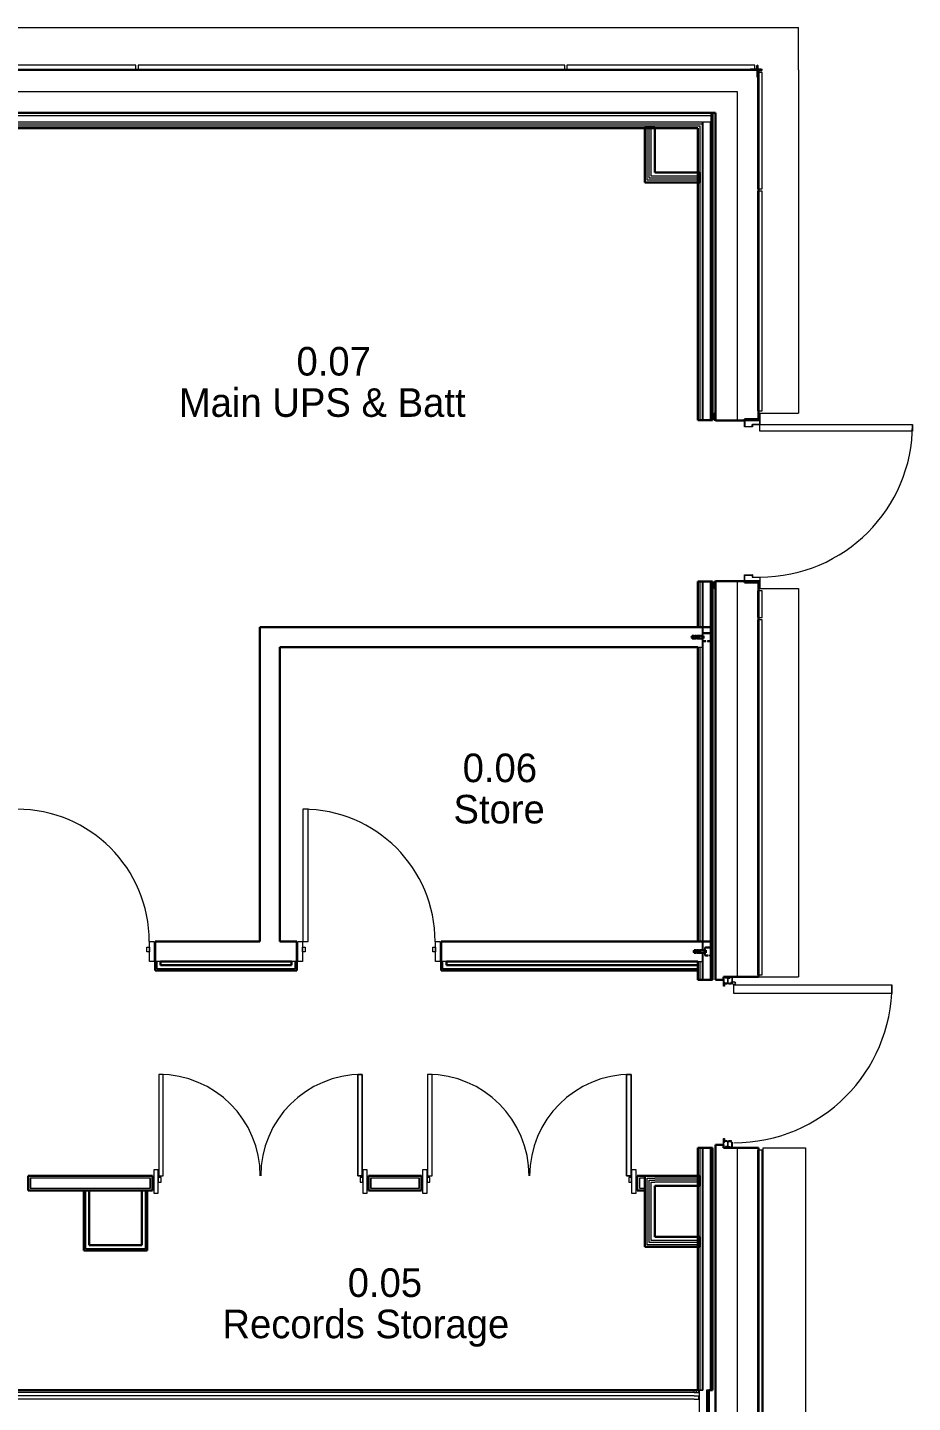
# Model space of a CAD drawing. Header units: millimetres. Extents: x 90978 to 295199, y -4084 to 97293.
# Drawn here: x 226034 to 232226, y 25377 to 35000 of the extents above; entities that cross this region are included whole.
import ezdxf

# ---------------------------------------------------------------- set-up
doc = ezdxf.new("R2010")
doc.units = ezdxf.units.MM
doc.header["$MEASUREMENT"] = 0
for name, color, linetype, lineweight in [('A-AREA-IDEN', 7, 'CONTINUOUS', 9), ('CSM-STL-XX-ZZ-M3-A-XXXX-00001_detached _19_04_21__rvt-1-Level 0$0$A-DETL-MEDM', 33, 'CONTINUOUS', 25), ('CSM-STL-XX-ZZ-M3-A-XXXX-00001_detached _19_04_21__rvt-1-Level 0$0$A-DOOR', 4, 'CONTINUOUS', 9), ('CSM-STL-XX-ZZ-M3-A-XXXX-00001_detached _19_04_21__rvt-1-Level 0$0$A-DOOR-FRAM', 4, 'CONTINUOUS', 18), ('CSM-STL-XX-ZZ-M3-A-XXXX-00001_detached _19_04_21__rvt-1-Level 0$0$A-GLAZ-CURT', 7, 'CONTINUOUS', 9), ('CSM-STL-XX-ZZ-M3-A-XXXX-00001_detached _19_04_21__rvt-1-Level 0$0$A-WALL', 7, 'CONTINUOUS', 9), ('CSM-STL-XX-ZZ-M3-A-XXXX-00001_detached _19_04_21__rvt-1-Level 0$0$I-WALL', 7, 'CONTINUOUS', 9), ('CSM-STL-XX-ZZ-M3-A-XXXX-00001_detached _19_04_21__rvt-1-Level 0$0$S-COLS', 7, 'CONTINUOUS', 9)]:
    doc.layers.add(name, color=color, linetype=linetype, lineweight=lineweight)
doc.styles.add('Century Gothic', font='GOTHIC.TTF', dxfattribs={"height": 200})

msp = doc.modelspace()

# ---------------------------------------------------------------- linework, layer by layer
at = {"layer": 'CSM-STL-XX-ZZ-M3-A-XXXX-00001_detached _19_04_21__rvt-1-Level 0$0$A-DETL-MEDM', "lineweight": 30}
for p, q in [((230697.3, 30743.2), (230683.8, 30743.2)), ((230683.8, 30723.2), (230697.3, 30723.2)), ((230714.8, 30743.2), (230702.3, 30743.2)), ((230702.3, 30723.2), (230714.8, 30723.2)), ((230755.8, 30743.2), (230719.8, 30743.2)), ((230719.8, 30723.2), (230755.8, 30723.2)), ((230755.8, 30723.2), (230755.8, 30743.2)), ((230764.8, 30743.2), (230759.8, 30743.2)), ((230759.8, 30743.2), (230759.8, 30723.2)), ((230759.8, 30723.2), (230764.8, 30723.2)), ((230764.8, 30723.2), (230764.8, 30743.2)), ((230712.3, 28543.2), (230698.8, 28543.2)), ((230698.8, 28523.2), (230712.3, 28523.2)), ((230729.8, 28543.2), (230717.3, 28543.2)), ((230717.3, 28523.2), (230729.8, 28523.2)), ((230770.8, 28543.2), (230734.8, 28543.2)), ((230734.8, 28523.2), (230770.8, 28523.2)), ((230770.8, 28523.2), (230770.8, 28543.2)), ((230779.8, 28543.2), (230774.8, 28543.2)), ((230774.8, 28543.2), (230774.8, 28523.2)), ((230774.8, 28523.2), (230779.8, 28523.2)), ((230779.8, 28523.2), (230779.8, 28543.2))]:
    msp.add_line(p, q, dxfattribs=at)
for centre, radius, start, end in [((230699, 30733.2), 18.2, 146.60151, 213.39849), ((230691.8, 30733.2), 5, 0, 180), ((230691.8, 30733.2), 5, 180, 0), ((230699.8, 30743.2), 2.5, 180, 0), ((230699.8, 30723.2), 2.5, 0, 180), ((230708.8, 30733.2), 6, 0, 180), ((230708.8, 30733.2), 6, 180, 0), ((230717.3, 30743.2), 2.5, 180, 0), ((230717.3, 30723.2), 2.5, 0, 180), ((230725.8, 30733.2), 6, 0, 180), ((230725.8, 30733.2), 6, 180, 0), ((230714, 28533.2), 18.2, 146.60151, 213.39849), ((230706.8, 28533.2), 5, 0, 180), ((230706.8, 28533.2), 5, 180, 0), ((230714.8, 28543.2), 2.5, 180, 0), ((230714.8, 28523.2), 2.5, 0, 180), ((230723.8, 28533.2), 6, 0, 180), ((230723.8, 28533.2), 6, 180, 0), ((230732.3, 28543.2), 2.5, 180, 0), ((230732.3, 28523.2), 2.5, 0, 180), ((230740.8, 28533.2), 6, 0, 180), ((230740.8, 28533.2), 6, 180, 0)]:
    msp.add_arc(centre, radius, start, end, dxfattribs=at)
at = {"layer": 'CSM-STL-XX-ZZ-M3-A-XXXX-00001_detached _19_04_21__rvt-1-Level 0$0$A-DOOR', "lineweight": 20}
for p, q in [((230838.8, 32301.3), (230848.8, 32301.3)), ((230838.8, 32251.3), (230838.8, 32301.3)), ((230838.8, 32252.8), (230838.8, 32299.8)), ((230848.8, 32251.3), (230838.8, 32251.3)), ((230840.3, 32301.3), (230848.8, 32301.3)), ((230840.3, 32299.8), (230840.3, 32252.8)), ((230848.8, 32299.8), (230840.3, 32299.8)), ((230840.3, 32252.8), (230848.8, 32252.8)), ((230848.8, 32251.3), (230840.3, 32251.3)), ((231051.8, 32252.8), (231124.6, 32252.8)), ((231053.3, 32251.3), (231051.8, 32251.3)), ((231051.8, 32206.3), (231051.8, 32250.2)), ((231051.8, 32207.8), (231051.8, 32249.8)), ((231061.8, 32251.3), (231061.8, 32249.8)), ((231124.6, 32251.3), (231061.8, 32251.3)), ((231061.8, 32249.8), (231154.3, 32249.8)), ((231124.6, 32252.8), (231124.6, 32251.3)), ((231148.8, 32301.3), (231157.3, 32301.3)), ((231148.8, 32301.3), (231158.8, 32301.3)), ((231157.3, 32299.8), (231148.8, 32299.8)), ((231154.3, 32260.2), (231157.3, 32260.2)), ((231154.3, 32249.8), (231154.3, 32260.2)), ((231157.3, 32260.2), (231157.3, 32299.8)), ((231158.8, 32301.3), (231158.8, 32221.3)), ((231158.8, 32299.8), (231158.8, 32222.8)), ((231106.8, 32206.3), (231051.8, 32206.3)), ((231105.3, 32206.3), (231053.3, 32206.3)), ((231106.8, 32221.3), (231106.8, 32207.8)), ((231157.3, 32221.3), (231106.8, 32221.3)), ((231106.8, 32221.3), (231106.8, 32206.3)), ((231158.8, 32221.3), (231106.8, 32221.3)), ((231158.8, 32221.3), (232226, 32221.3)), ((231158.8, 32176.3), (231158.8, 32221.3)), ((232226, 32176.3), (231158.8, 32176.3)), ((232226, 32221.3), (232226, 32176.3)), ((230838.8, 31124.1), (230848.8, 31124.1)), ((230838.8, 31074.1), (230838.8, 31124.1)), ((230838.8, 31075.6), (230838.8, 31122.6)), ((230840.3, 31124.1), (230848.8, 31124.1)), ((230840.3, 31122.6), (230840.3, 31075.6)), ((230848.8, 31122.6), (230840.3, 31122.6)), ((231051.8, 31169.1), (231106.8, 31169.1)), ((231051.8, 31125.2), (231051.8, 31169.1)), ((231051.8, 31125.6), (231051.8, 31167.6)), ((231051.8, 31124.1), (231053.3, 31124.1)), ((231124.6, 31122.6), (231051.8, 31122.6)), ((231053.3, 31169.1), (231105.3, 31169.1)), ((231061.8, 31125.6), (231061.8, 31124.1)), ((231154.3, 31125.6), (231061.8, 31125.6)), ((231061.8, 31124.1), (231124.6, 31124.1)), ((231106.8, 31169.1), (231106.8, 31154.1)), ((231106.8, 31167.6), (231106.8, 31154.1)), ((231106.8, 31154.1), (231157.3, 31154.1)), ((231106.8, 31154.1), (231158.8, 31154.1)), ((231124.6, 31124.1), (231124.6, 31122.6)), ((231154.3, 31115.2), (231154.3, 31125.6)), ((231157.3, 31115.2), (231154.3, 31115.2)), ((231157.3, 31075.6), (231157.3, 31115.2)), ((231158.8, 31154.1), (231158.8, 31074.1)), ((231158.8, 31152.6), (231158.8, 31075.6)), ((230848.8, 31074.1), (230838.8, 31074.1)), ((230840.3, 31075.6), (230848.8, 31075.6)), ((230848.8, 31074.1), (230840.3, 31074.1)), ((231148.8, 31075.6), (231157.3, 31075.6)), ((231157.3, 31074.1), (231148.8, 31074.1)), ((231158.8, 31074.1), (231148.8, 31074.1)), ((230976.8, 28239.7), (230976.8, 28299.7)), ((230976.8, 28299.7), (232081.8, 28299.7)), ((232081.8, 28299.7), (232081.8, 28239.7)), ((232081.8, 28239.7), (230976.8, 28239.7)), ((226984.6, 27673.7), (226952.5, 27673.7)), ((226952.6, 27673.7), (226952.6, 26963.2)), ((226984.6, 26963.2), (226984.6, 27673.7)), ((228344.6, 26963.2), (228344.6, 27673.7)), ((228344.6, 27673.7), (228376.6, 27673.7)), ((228376.6, 27673.7), (228376.6, 26963.2)), ((228865.8, 27673.7), (228833.7, 27673.7)), ((228833.8, 27673.7), (228833.8, 26963.2)), ((228865.8, 26963.2), (228865.8, 27673.7)), ((230225.8, 26963.2), (230225.8, 27673.7)), ((230225.8, 27673.7), (230257.8, 27673.7)), ((230257.8, 27673.7), (230257.8, 26963.2)), ((226952.6, 26963.2), (226984.6, 26963.2)), ((228376.6, 26963.2), (228344.6, 26963.2)), ((228833.8, 26963.2), (228865.8, 26963.2)), ((230257.8, 26963.2), (230225.8, 26963.2))]:
    msp.add_line(p, q, dxfattribs=at)
at = {"layer": 'CSM-STL-XX-ZZ-M3-A-XXXX-00001_detached _19_04_21__rvt-1-Level 0$0$A-DOOR'}
for p, q in [((227998.3, 29529.2), (227960.3, 29529.2)), ((227960.3, 29529.2), (227960.3, 28603.2)), ((227998.3, 28603.2), (227998.3, 29529.2)), ((227960.3, 28603.2), (227998.3, 28603.2)), ((226984.6, 27673.7), (226952.6, 27673.7)), ((226952.6, 27673.7), (226952.6, 26963.2)), ((226984.6, 26963.2), (226984.6, 27673.7)), ((228376.6, 27673.7), (228344.6, 27673.7)), ((228344.6, 27673.7), (228344.6, 26963.2)), ((228376.6, 26963.2), (228376.6, 27673.7)), ((228865.8, 27673.7), (228833.8, 27673.7)), ((228833.8, 27673.7), (228833.8, 26963.2)), ((228865.8, 26963.2), (228865.8, 27673.7)), ((230257.8, 27673.7), (230225.8, 27673.7)), ((230225.8, 27673.7), (230225.8, 26963.2)), ((230257.8, 26963.2), (230257.8, 27673.7)), ((226952.6, 26963.2), (226984.6, 26963.2)), ((228344.6, 26963.2), (228376.6, 26963.2)), ((228833.8, 26963.2), (228865.8, 26963.2)), ((230225.8, 26963.2), (230257.8, 26963.2))]:
    msp.add_line(p, q, dxfattribs=at)
at = {"layer": 'CSM-STL-XX-ZZ-M3-A-XXXX-00001_detached _19_04_21__rvt-1-Level 0$0$A-DOOR', "lineweight": 20}
msp.add_circle((230976.8, 28312.7), 10, dxfattribs=at)
for centre, start, end in [((230840.3, 32299.8), 90, 180), ((230840.3, 32252.8), 180, 270), ((231053.3, 32249.8), 90, 180), ((231157.3, 32299.8), 0, 90), ((231053.3, 32207.8), 180, 270), ((231105.3, 32207.8), 270, 0), ((231157.3, 32222.8), 270, 0), ((230840.3, 31122.6), 90, 180), ((231053.3, 31167.6), 90, 180), ((231053.3, 31125.6), 180, 270), ((231105.3, 31167.6), 0, 90), ((231157.3, 31152.6), 0, 90), ((230840.3, 31075.6), 180, 270), ((231157.3, 31075.6), 270, 0)]:
    msp.add_arc(centre, 1.5, start, end, dxfattribs=at)
at = {"layer": 'CSM-STL-XX-ZZ-M3-A-XXXX-00001_detached _19_04_21__rvt-1-Level 0$0$A-DOOR'}
for centre, radius, start, end in [((231158.8, 32221.3), 1067.2, 270, 0), ((225960.3, 28603.2), 926, 0, 90), ((227960.3, 28603.2), 926, 0, 90), ((230976.8, 28299.7), 1105, 270, 0), ((226952.5, 26963.2), 710.5, 0, 90), ((228376.6, 26963.2), 710.5, 90, 180), ((228833.7, 26963.2), 710.5, 0, 90), ((230257.8, 26963.2), 710.5, 90, 180)]:
    msp.add_arc(centre, radius, start, end, dxfattribs=at)
at = {"layer": 'CSM-STL-XX-ZZ-M3-A-XXXX-00001_detached _19_04_21__rvt-1-Level 0$0$A-DOOR-FRAM', "lineweight": 20}
for p, q in [((231053.3, 32251.3), (231061.8, 32251.3)), ((231053.3, 32249.8), (231053.3, 32207.8)), ((231061.8, 32249.8), (231053.3, 32249.8)), ((231057.6, 32246.8), (231057.6, 32249.8)), ((231157.3, 32246.8), (231057.6, 32246.8)), ((231157.3, 32222.8), (231157.3, 32260.2)), ((231053.3, 32207.8), (231105.3, 32207.8)), ((231105.3, 32222.8), (231157.3, 32222.8)), ((231105.3, 32207.8), (231105.3, 32222.8)), ((231053.3, 31167.6), (231105.3, 31167.6)), ((231053.3, 31125.6), (231053.3, 31167.6)), ((231061.8, 31125.6), (231053.3, 31125.6)), ((231053.3, 31124.1), (231061.8, 31124.1)), ((231057.6, 31128.6), (231057.6, 31125.6)), ((231157.3, 31128.6), (231057.6, 31128.6)), ((231105.3, 31167.6), (231105.3, 31152.6)), ((231105.3, 31152.6), (231157.3, 31152.6)), ((231157.3, 31152.6), (231157.3, 31115.2)), ((226888.3, 28603.2), (226920.3, 28603.2)), ((226888.3, 28463.2), (226888.3, 28603.2)), ((226920.3, 28603.2), (226920.3, 28463.2)), ((227926.3, 28603.2), (227958.3, 28603.2)), ((227926.3, 28463.2), (227926.3, 28603.2)), ((227958.3, 28603.2), (227958.3, 28463.2)), ((228888.3, 28603.2), (228920.3, 28603.2)), ((228888.3, 28463.2), (228888.3, 28603.2)), ((228920.3, 28603.2), (228920.3, 28463.2)), ((226869.3, 28531.2), (226869.3, 28563.2)), ((226869.3, 28563.2), (226888.3, 28563.2)), ((226888.3, 28531.2), (226869.3, 28531.2)), ((226888.3, 28563.2), (226888.3, 28531.2)), ((227958.3, 28531.2), (227958.3, 28563.2)), ((227958.3, 28563.2), (227977.3, 28563.2)), ((227977.3, 28531.2), (227958.3, 28531.2)), ((227977.3, 28563.2), (227977.3, 28531.2)), ((228869.3, 28531.2), (228869.3, 28563.2)), ((228869.3, 28563.2), (228888.3, 28563.2)), ((228888.3, 28531.2), (228869.3, 28531.2)), ((228888.3, 28563.2), (228888.3, 28531.2)), ((226920.3, 28463.2), (226888.3, 28463.2)), ((227958.3, 28463.2), (227926.3, 28463.2)), ((228920.3, 28463.2), (228888.3, 28463.2)), ((230903.8, 28290.2), (230903.8, 28335.2)), ((230924.8, 28353.7), (230905.3, 28353.7)), ((230905.3, 28353.7), (230905.3, 28291.7)), ((230906.8, 28313.2), (230906.8, 28290.2)), ((230910.8, 28305.2), (230910.8, 28313.2)), ((230910.8, 28305.2), (230910.8, 28290.2)), ((230926.3, 28305.2), (230910.8, 28305.2)), ((230912.3, 28306.7), (230912.3, 28313.2)), ((230912.3, 28306.7), (230924.8, 28306.7)), ((230918.8, 28352.2), (230926.3, 28352.2)), ((230926.3, 28349.3), (230918.8, 28349.3)), ((230926.3, 28347.7), (230918.8, 28347.7)), ((230926.3, 28312.7), (230918.8, 28312.7)), ((230926.3, 28311.2), (230918.8, 28311.2)), ((230926.3, 28308.3), (230918.8, 28308.3)), ((230926.3, 28355.2), (230926.3, 28352.2)), ((230926.3, 28352.2), (230941.3, 28352.2)), ((230926.3, 28349.3), (230926.3, 28347.7)), ((230926.3, 28311.2), (230926.3, 28312.7)), ((230926.3, 28308.3), (230926.3, 28305.2)), ((230941.4, 28308.3), (230926.3, 28308.3)), ((230941.3, 28352.2), (230941.3, 28355.2)), ((230941.3, 28352.2), (230948.8, 28352.2)), ((230941.3, 28349.3), (230941.3, 28347.7)), ((230941.3, 28349.3), (230948.8, 28349.3)), ((230941.3, 28347.7), (230948.8, 28347.7)), ((230941.3, 28311.2), (230941.3, 28312.7)), ((230941.3, 28312.7), (230948.8, 28312.7)), ((230941.3, 28311.2), (230948.8, 28311.2)), ((230941.4, 28308.3), (230948.8, 28308.3)), ((230941.4, 28305.2), (230941.4, 28308.3)), ((230956.8, 28305.2), (230941.4, 28305.2)), ((230942.8, 28353.7), (230962.3, 28353.7)), ((230955.3, 28306.7), (230942.8, 28306.7)), ((230962.3, 28316.7), (230955.3, 28316.7)), ((230955.3, 28316.7), (230955.3, 28306.7)), ((230956.8, 28315.2), (230956.8, 28305.2)), ((230963.8, 28315.2), (230956.8, 28315.2)), ((230962.3, 28353.7), (230962.3, 28316.7)), ((230963.8, 28355.2), (230963.8, 28315.2)), ((230910.8, 28290.2), (230903.8, 28290.2)), ((230903.8, 27225.2), (230910.8, 27225.2)), ((230903.8, 27180.2), (230903.8, 27225.2)), ((230905.3, 27161.7), (230905.3, 27223.7)), ((230924.8, 27161.7), (230905.3, 27161.7)), ((230906.8, 27202.2), (230906.8, 27225.2)), ((230910.8, 27225.2), (230910.8, 27210.2)), ((230910.8, 27210.2), (230910.8, 27202.2)), ((230910.8, 27210.2), (230926.3, 27210.2)), ((230912.3, 27208.7), (230912.3, 27202.2)), ((230912.3, 27208.7), (230924.8, 27208.7)), ((230926.3, 27207.2), (230918.8, 27207.2)), ((230926.3, 27204.3), (230918.8, 27204.3)), ((230926.3, 27202.7), (230918.8, 27202.7)), ((230926.3, 27167.7), (230918.8, 27167.7)), ((230926.3, 27166.2), (230918.8, 27166.2)), ((230918.8, 27163.3), (230926.3, 27163.3)), ((230926.3, 27210.2), (230926.3, 27207.2)), ((230926.3, 27207.2), (230941.4, 27207.2)), ((230926.3, 27204.3), (230926.3, 27202.7)), ((230926.3, 27166.2), (230926.3, 27167.7)), ((230926.3, 27163.3), (230926.3, 27160.2)), ((230941.3, 27163.3), (230926.3, 27163.3)), ((230941.3, 27204.3), (230941.3, 27202.7)), ((230941.3, 27204.3), (230948.8, 27204.3)), ((230941.3, 27202.7), (230948.8, 27202.7)), ((230941.3, 27166.2), (230941.3, 27167.7)), ((230941.3, 27167.7), (230948.8, 27167.7)), ((230941.3, 27166.2), (230948.8, 27166.2)), ((230941.3, 27163.3), (230948.8, 27163.3)), ((230941.3, 27160.2), (230941.3, 27163.3)), ((230941.4, 27210.2), (230956.8, 27210.2)), ((230941.4, 27207.2), (230941.4, 27210.2)), ((230941.4, 27207.2), (230948.8, 27207.2)), ((230955.3, 27208.7), (230942.8, 27208.7)), ((230942.8, 27161.7), (230962.3, 27161.7)), ((230955.3, 27198.7), (230955.3, 27208.7)), ((230962.3, 27198.7), (230955.3, 27198.7)), ((230956.8, 27210.2), (230956.8, 27200.2)), ((230956.8, 27200.2), (230963.8, 27200.2)), ((230962.3, 27161.7), (230962.3, 27198.7)), ((230963.8, 27200.2), (230963.8, 27160.2)), ((226949.6, 27005.2), (226917.6, 27005.2)), ((226917.6, 27005.2), (226917.6, 26843.2)), ((226949.6, 26843.2), (226949.6, 27005.2)), ((226968.6, 26952.2), (226949.6, 26952.2)), ((226949.6, 26952.2), (226949.6, 26920.2)), ((226968.6, 26920.2), (226968.6, 26952.2)), ((228360.6, 26952.2), (228360.6, 26920.2)), ((228379.6, 26952.2), (228360.6, 26952.2)), ((228411.6, 27005.2), (228379.6, 27005.2)), ((228379.6, 27005.2), (228379.6, 26843.2)), ((228379.6, 26920.2), (228379.6, 26952.2)), ((228411.6, 26843.2), (228411.6, 27005.2)), ((228830.8, 27005.2), (228798.8, 27005.2)), ((228798.8, 27005.2), (228798.8, 26843.2)), ((228830.8, 26843.2), (228830.8, 27005.2)), ((228849.8, 26952.2), (228830.8, 26952.2)), ((228830.8, 26952.2), (228830.8, 26920.2)), ((228849.8, 26920.2), (228849.8, 26952.2)), ((230241.8, 26952.2), (230241.8, 26920.2)), ((230260.8, 26952.2), (230241.8, 26952.2)), ((230292.8, 27005.2), (230260.8, 27005.2)), ((230260.8, 27005.2), (230260.8, 26843.2)), ((230260.8, 26920.2), (230260.8, 26952.2)), ((230292.8, 26843.2), (230292.8, 27005.2)), ((226949.6, 26920.2), (226968.6, 26920.2)), ((228360.6, 26920.2), (228379.6, 26920.2)), ((228830.8, 26920.2), (228849.8, 26920.2)), ((230241.8, 26920.2), (230260.8, 26920.2)), ((226917.6, 26843.2), (226949.6, 26843.2)), ((228379.6, 26843.2), (228411.6, 26843.2)), ((228798.8, 26843.2), (228830.8, 26843.2)), ((230260.8, 26843.2), (230292.8, 26843.2))]:
    msp.add_line(p, q, dxfattribs=at)
at = {"layer": 'CSM-STL-XX-ZZ-M3-A-XXXX-00001_detached _19_04_21__rvt-1-Level 0$0$A-DOOR-FRAM', "lineweight": 9}
for p, q in [((230926.3, 28349.3), (230930, 28349.3)), ((230926.3, 28311.2), (230930, 28311.2)), ((230930, 28349.3), (230931.3, 28347)), ((230930, 28311.2), (230931.3, 28313.5)), ((230931.3, 28347), (230933.3, 28347)), ((230931.3, 28313.5), (230933.3, 28313.5)), ((230933.3, 28349.5), (230934.3, 28349.5)), ((230933.3, 28311), (230933.3, 28349.5)), ((230933.3, 28311), (230934.3, 28311)), ((230934.3, 28349.5), (230934.3, 28311)), ((230934.3, 28347), (230936.3, 28347)), ((230934.3, 28313.5), (230936.3, 28313.5)), ((230936.3, 28347), (230937.6, 28349.3)), ((230936.3, 28313.5), (230937.6, 28311.2)), ((230937.6, 28349.3), (230941.3, 28349.3)), ((230937.6, 28311.2), (230941.3, 28311.2)), ((230926.3, 27204.3), (230930, 27204.3)), ((230926.3, 27166.2), (230930, 27166.2)), ((230930, 27204.3), (230931.3, 27202)), ((230930, 27166.2), (230931.3, 27168.5)), ((230931.3, 27202), (230933.3, 27202)), ((230931.3, 27168.5), (230933.3, 27168.5)), ((230933.3, 27204.5), (230934.3, 27204.5)), ((230933.3, 27204.5), (230933.3, 27166)), ((230933.3, 27166), (230934.3, 27166)), ((230934.3, 27166), (230934.3, 27204.5)), ((230934.3, 27202), (230936.3, 27202)), ((230934.3, 27168.5), (230936.3, 27168.5)), ((230936.3, 27202), (230937.6, 27204.3)), ((230936.3, 27168.5), (230937.6, 27166.2)), ((230937.6, 27204.3), (230941.3, 27204.3)), ((230937.6, 27166.2), (230941.3, 27166.2))]:
    msp.add_line(p, q, dxfattribs=at)
at = {"layer": 'CSM-STL-XX-ZZ-M3-A-XXXX-00001_detached _19_04_21__rvt-1-Level 0$0$A-DOOR-FRAM', "lineweight": 20}
for centre, radius, start, end in [((230908.8, 28313.2), 3.5, 0, 180), ((230908.8, 28313.2), 2.01, 0, 180), ((230918.8, 28350.7), 3, 90, 270), ((230918.8, 28309.7), 2.99, 90, 270), ((230918.8, 28350.7), 1.48, 90, 270), ((230918.8, 28309.7), 1.47, 90, 270), ((230948.8, 28350.7), 3, 270, 90), ((230948.8, 28350.7), 1.48, 270, 90), ((230948.8, 28309.7), 2.99, 270, 90), ((230948.8, 28309.7), 1.47, 270, 90), ((230908.8, 27202.2), 3.5, 180, 0), ((230908.8, 27202.2), 2.01, 180, 0), ((230918.8, 27205.7), 2.99, 90, 270), ((230918.8, 27164.7), 3, 90, 270), ((230918.8, 27205.7), 1.47, 90, 270), ((230918.8, 27164.7), 1.48, 90, 270), ((230948.8, 27205.7), 2.99, 270, 90), ((230948.8, 27205.7), 1.47, 270, 90), ((230948.8, 27164.7), 3, 270, 90), ((230948.8, 27164.7), 1.48, 270, 90)]:
    msp.add_arc(centre, radius, start, end, dxfattribs=at)
at = {"layer": 'CSM-STL-XX-ZZ-M3-A-XXXX-00001_detached _19_04_21__rvt-1-Level 0$0$A-GLAZ-CURT', "lineweight": 20}
for p, q in [((226792.8, 34737.2), (224558.8, 34737.2)), ((224558.8, 34703.2), (226792.8, 34703.2)), ((226792.8, 34703.2), (226792.8, 34737.2)), ((229792.8, 34737.2), (226808.8, 34737.2)), ((226808.8, 34737.2), (226808.8, 34703.2)), ((226808.8, 34703.2), (229792.8, 34703.2)), ((229792.8, 34703.2), (229792.8, 34737.2)), ((231122.8, 34737.2), (229808.8, 34737.2)), ((229808.8, 34737.2), (229808.8, 34703.2)), ((229808.8, 34703.2), (231122.8, 34703.2)), ((231122.8, 34703.2), (231122.8, 34737.2)), ((231140.8, 34685.2), (231140.8, 33871.2)), ((231174.8, 34685.2), (231140.8, 34685.2)), ((231174.8, 33871.2), (231174.8, 34685.2)), ((231140.8, 33871.2), (231174.8, 33871.2)), ((231140.8, 33855.2), (231140.8, 32317.3)), ((231174.8, 33855.2), (231140.8, 33855.2)), ((231174.8, 32317.3), (231174.8, 33855.2)), ((231140.8, 32317.3), (231174.8, 32317.3)), ((231140.8, 31058.1), (231140.8, 30871.2)), ((231174.8, 31058.1), (231140.8, 31058.1)), ((231174.8, 30871.2), (231174.8, 31058.1)), ((231140.8, 30871.2), (231174.8, 30871.2)), ((231140.8, 30855.2), (231140.8, 28371.2)), ((231174.8, 30855.2), (231140.8, 30855.2)), ((231174.8, 28371.2), (231174.8, 30855.2)), ((231140.8, 28371.2), (231174.8, 28371.2)), ((231140.8, 27144.2), (231140.8, 24871.2)), ((231174.8, 27144.2), (231140.8, 27144.2)), ((231174.8, 24871.2), (231174.8, 27144.2))]:
    msp.add_line(p, q, dxfattribs=at)
at = {"layer": 'CSM-STL-XX-ZZ-M3-A-XXXX-00001_detached _19_04_21__rvt-1-Level 0$0$A-WALL'}
for p, q in [((224537.8, 35000.2), (231427.8, 35000.2)), ((231427.8, 34703.2), (231427.8, 35000.2)), ((231427.8, 34703.2), (231427.8, 32301.3)), ((224537.8, 34553.2), (230848.8, 34553.2)), ((230848.8, 34553.2), (230998.8, 34553.2)), ((230998.8, 34553.2), (230998.8, 32250.2)), ((225800.8, 34402.2), (230815.8, 34402.2)), ((225800.8, 34383.2), (230815.8, 34383.2)), ((230815.8, 34403.2), (230815.8, 34402.2)), ((230815.8, 34402.2), (230825.8, 34402.2)), ((230815.8, 34402.2), (230815.8, 34383.2)), ((230815.8, 34383.2), (230815.8, 34341.2)), ((225800.8, 34341.2), (230753.8, 34341.2)), ((225800.8, 34326.2), (230753.8, 34326.2)), ((225800.8, 34311.2), (230738.8, 34311.2)), ((230368.7, 33930.9), (230368.7, 34301.2)), ((230383.7, 33945.9), (230383.7, 34301.2)), ((230398.7, 33960.9), (230398.7, 34301.2)), ((230738.8, 34311.2), (230738.8, 34296.2)), ((230738.8, 34296.2), (230738.8, 32251.3)), ((230753.8, 34341.2), (230753.8, 34326.2)), ((230753.8, 34326.2), (230753.8, 34311.2)), ((230753.8, 34311.2), (230753.8, 34296.2)), ((230753.8, 34296.2), (230753.8, 32251.3)), ((230759.8, 34341.2), (230809.8, 34341.2)), ((230759.8, 34341.2), (230809.8, 34341.2)), ((230759.8, 34341.2), (230759.8, 34296.2)), ((230759.8, 34296.2), (230759.8, 32251.3)), ((230809.8, 34341.2), (230809.8, 34296.2)), ((230809.8, 34296.2), (230809.8, 32251.3)), ((230815.8, 34341.2), (230815.8, 34296.2)), ((230815.8, 34296.2), (230815.8, 32251.3)), ((230383.7, 33930.9), (230368.7, 33930.9)), ((230398.7, 33945.9), (230383.7, 33945.9)), ((230423.7, 33930.9), (230383.7, 33930.9)), ((230423.7, 33960.9), (230398.7, 33960.9)), ((230423.7, 33945.9), (230398.7, 33945.9)), ((230738.8, 33960.9), (230423.7, 33960.9)), ((230738.8, 33945.9), (230423.7, 33945.9)), ((230738.8, 33930.9), (230423.7, 33930.9)), ((231158.8, 32301.3), (231427.8, 32301.3)), ((230738.8, 31124.1), (230738.8, 30803.2)), ((230753.8, 31124.1), (230753.8, 30803.2)), ((230759.8, 31124.1), (230759.8, 30803.2)), ((230809.8, 31124.1), (230809.8, 30803.2)), ((230815.8, 31124.1), (230815.8, 30803.2)), ((230998.8, 31125.2), (230998.8, 28660)), ((231158.8, 31074.1), (231427.8, 31074.1)), ((231427.8, 31074.1), (231427.8, 28355.2)), ((230753.8, 30803.2), (230753.8, 30743.2)), ((230753.8, 30803.2), (230753.8, 30743.2)), ((230759.8, 30803.2), (230759.8, 30761.6)), ((230809.8, 30803.2), (230809.8, 30762.4)), ((230815.8, 30803.2), (230815.8, 30755.2)), ((230753.8, 30723.2), (230753.8, 30663.2)), ((230753.8, 30723.2), (230753.8, 30663.2)), ((230759.8, 30704.9), (230759.8, 28603.2)), ((230809.8, 30758.4), (230809.8, 30708.1)), ((230809.8, 30704.1), (230809.8, 28603.2)), ((230815.8, 30711.2), (230815.8, 28603.2)), ((230723.8, 30663.2), (230738.8, 30663.2)), ((230738.8, 30663.2), (230753.8, 30663.2)), ((230738.8, 30663.2), (230738.8, 28603.2)), ((230753.8, 30663.2), (230753.8, 28603.2)), ((230753.8, 28603.2), (230753.8, 28543.2)), ((230753.8, 28603.2), (230753.8, 28543.2)), ((230759.8, 28603.2), (230759.8, 28543.2)), ((230809.8, 28603.2), (230809.8, 28563.2)), ((230815.8, 28603.2), (230815.8, 28563.2)), ((230998.8, 28660), (230998.8, 28355.2)), ((230753.8, 28523.2), (230753.8, 28463.2)), ((230753.8, 28523.2), (230753.8, 28463.2)), ((230759.8, 28523.2), (230759.8, 28335.2)), ((230809.8, 28559.2), (230809.8, 28507.9)), ((230809.8, 28503.2), (230809.8, 28335.2)), ((230815.8, 28559.2), (230815.8, 28507.9)), ((230815.8, 28503.2), (230815.8, 28335.2)), ((226940.8, 28463.2), (226928.3, 28463.2)), ((226940.8, 28412.7), (226940.8, 28463.2)), ((226965.8, 28463.2), (226940.8, 28463.2)), ((226965.8, 28412.7), (226940.8, 28412.7)), ((227880.8, 28412.7), (226965.8, 28412.7)), ((227905.8, 28463.2), (227880.8, 28463.2)), ((227905.8, 28412.7), (227880.8, 28412.7)), ((227918.3, 28463.2), (227905.8, 28463.2)), ((227905.8, 28463.2), (227905.8, 28412.7)), ((228940.8, 28463.2), (228928.3, 28463.2)), ((228940.8, 28412.7), (228940.8, 28463.2)), ((228965.8, 28463.2), (228940.8, 28463.2)), ((228965.8, 28412.7), (228940.8, 28412.7)), ((230723.8, 28412.7), (228965.8, 28412.7)), ((230723.8, 28463.2), (230738.8, 28463.2)), ((230738.8, 28463.2), (230753.8, 28463.2)), ((230738.8, 28463.2), (230738.8, 28335.2)), ((230753.8, 28463.2), (230753.8, 28335.2)), ((231148.8, 28355.2), (231427.8, 28355.2)), ((230738.8, 27160.2), (230738.8, 26963.2)), ((230753.8, 27160.2), (230753.8, 26963.2)), ((230759.8, 27160.2), (230759.8, 26963.2)), ((230809.8, 27160.2), (230809.8, 26963.2)), ((230815.8, 27160.2), (230815.8, 26963.2)), ((230998.8, 27160.2), (230998.8, 24141.2)), ((231180.8, 24105.2), (231180.8, 27160.2)), ((231180.8, 27160.2), (231477.8, 27160.2)), ((231477.8, 27160.2), (231477.8, 24105.2)), ((226053.3, 26948.2), (226053.3, 26912.2)), ((226894.6, 26948.2), (226053.3, 26948.2)), ((226054.3, 26947.2), (226054.3, 26912.2)), ((226893.6, 26947.2), (226054.3, 26947.2)), ((226893.6, 26912.2), (226893.6, 26947.2)), ((226894.6, 26912.2), (226894.6, 26948.2)), ((228434.6, 26948.2), (228434.6, 26912.2)), ((228775.8, 26948.2), (228434.6, 26948.2)), ((228435.6, 26947.2), (228435.6, 26912.2)), ((228774.8, 26947.2), (228435.6, 26947.2)), ((228774.8, 26912.2), (228774.8, 26947.2)), ((228775.8, 26912.2), (228775.8, 26948.2)), ((230315.8, 26948.2), (230315.8, 26912.2)), ((230353.7, 26948.2), (230315.8, 26948.2)), ((230316.8, 26947.2), (230316.8, 26912.2)), ((230353.7, 26947.2), (230316.8, 26947.2)), ((230368.7, 26480.9), (230368.7, 26948.2)), ((230368.7, 26948.2), (230383.7, 26948.2)), ((230383.7, 26948.2), (230423.7, 26948.2)), ((230738.8, 26948.2), (230423.7, 26948.2)), ((230738.8, 26963.2), (230738.8, 25463.2)), ((230753.8, 26963.2), (230753.8, 25463.2)), ((230759.8, 26963.2), (230759.8, 25463.2)), ((230809.8, 26963.2), (230809.8, 25463.2)), ((230815.8, 26963.2), (230815.8, 25463.2)), ((226053.3, 26912.2), (226053.3, 26876.2)), ((226053.3, 26876.2), (226894.6, 26876.2)), ((226054.3, 26912.2), (226054.3, 26877.2)), ((226054.3, 26877.2), (226893.6, 26877.2)), ((226441.7, 26452.4), (226441.7, 26861.2)), ((226859.9, 26452.4), (226859.9, 26861.2)), ((226893.6, 26877.2), (226893.6, 26912.2)), ((226894.6, 26876.2), (226894.6, 26912.2)), ((228434.6, 26912.2), (228434.6, 26876.2)), ((228434.6, 26876.2), (228775.8, 26876.2)), ((228435.6, 26912.2), (228435.6, 26877.2)), ((228435.6, 26877.2), (228774.8, 26877.2)), ((228774.8, 26877.2), (228774.8, 26912.2)), ((228775.8, 26876.2), (228775.8, 26912.2)), ((230315.8, 26912.2), (230315.8, 26876.2)), ((230315.8, 26876.2), (230353.7, 26876.2)), ((230316.8, 26912.2), (230316.8, 26877.2)), ((230316.8, 26877.2), (230353.7, 26877.2)), ((230383.7, 26495.9), (230383.7, 26933.2)), ((230383.7, 26933.2), (230398.7, 26933.2)), ((230398.7, 26933.2), (230423.7, 26933.2)), ((230398.7, 26510.9), (230398.7, 26918.2)), ((230398.7, 26918.2), (230423.7, 26918.2)), ((230738.8, 26933.2), (230423.7, 26933.2)), ((230738.8, 26918.2), (230423.7, 26918.2)), ((230383.7, 26480.9), (230368.7, 26480.9)), ((230398.7, 26495.9), (230383.7, 26495.9)), ((230423.7, 26480.9), (230383.7, 26480.9)), ((230423.7, 26510.9), (230398.7, 26510.9)), ((230423.7, 26495.9), (230398.7, 26495.9)), ((230738.8, 26510.9), (230423.7, 26510.9)), ((230738.8, 26495.9), (230423.7, 26495.9)), ((230738.8, 26480.9), (230423.7, 26480.9)), ((226466.7, 26452.4), (226441.7, 26452.4)), ((226834.9, 26452.4), (226466.7, 26452.4)), ((226859.9, 26452.4), (226834.9, 26452.4)), ((230698.3, 25448.2), (223988.7, 25448.2)), ((230698.3, 25447.2), (223988.7, 25447.2)), ((230698.3, 25424.7), (223988.7, 25424.7)), ((230698.3, 25448.2), (230698.3, 25463.2)), ((230698.3, 25448.2), (230713.3, 25448.2)), ((230698.3, 25447.2), (230728.3, 25447.2)), ((230698.3, 25424.7), (230728.3, 25424.7)), ((230713.3, 25463.2), (230713.3, 25448.2)), ((230713.3, 25448.2), (230728.3, 25448.2)), ((230728.3, 25463.2), (230734.3, 25463.2)), ((230734.3, 25463.2), (230728.3, 25463.2)), ((230728.3, 25463.2), (230728.3, 25448.2)), ((230728.3, 25448.2), (230728.3, 25447.2)), ((230728.3, 25448.2), (230728.3, 25447.2)), ((230728.3, 25424.7), (230728.3, 25399.7)), ((230728.3, 25424.7), (230728.3, 25399.7)), ((230734.3, 25463.2), (230738.8, 25463.2)), ((230738.8, 25463.2), (230734.3, 25463.2)), ((230734.3, 25463.2), (230734.3, 24141.2)), ((230738.8, 25463.2), (230753.8, 25463.2)), ((230753.8, 25463.2), (230738.8, 25463.2)), ((230753.8, 25463.2), (230759.8, 25463.2)), ((230759.8, 25463.2), (230753.8, 25463.2)), ((230784.3, 25463.2), (230790.3, 25463.2)), ((230790.3, 25463.2), (230784.3, 25463.2)), ((230784.3, 25463.2), (230784.3, 24141.2)), ((230790.3, 25463.2), (230800.3, 25463.2)), ((230800.3, 25463.2), (230790.3, 25463.2)), ((230790.3, 25463.2), (230790.3, 24141.2)), ((230698.3, 25399.7), (223988.7, 25399.7)), ((230698.3, 25399.7), (230728.3, 25399.7))]:
    msp.add_line(p, q, dxfattribs=at)
at = {"layer": 'CSM-STL-XX-ZZ-M3-A-XXXX-00001_detached _19_04_21__rvt-1-Level 0$0$A-WALL', "lineweight": 30}
for p, q in [((230848.8, 34703.2), (224537.8, 34703.2)), ((230998.8, 34703.2), (230848.8, 34703.2)), ((231148.8, 34703.2), (230998.8, 34703.2)), ((231090.8, 34705.2), (231090.8, 34703.2)), ((231138.8, 34705.2), (231090.8, 34705.2)), ((231090.8, 34703.2), (231140.8, 34703.2)), ((231138.8, 34732.2), (231138.8, 34705.2)), ((231140.8, 34703.2), (231140.8, 34653.2)), ((231140.8, 34653.2), (231142.8, 34653.2)), ((231142.8, 34705.2), (231142.8, 34732.2)), ((231169.8, 34705.2), (231142.8, 34705.2)), ((231142.8, 34653.2), (231142.8, 34701.2)), ((231142.8, 34701.2), (231169.8, 34701.2)), ((231148.8, 32260.2), (231148.8, 34703.2)), ((225800.8, 34403.2), (230848.8, 34403.2)), ((230848.8, 34403.2), (230848.8, 32250.2)), ((230848.8, 32250.2), (231051.8, 32250.2)), ((231051.8, 32250.2), (231051.8, 32260.2)), ((231051.8, 32260.2), (231148.8, 32260.2)), ((230848.8, 31125.2), (230848.8, 28335.2)), ((231051.8, 31125.2), (230848.8, 31125.2)), ((231051.8, 31115.2), (231051.8, 31125.2)), ((231148.8, 31115.2), (231051.8, 31115.2)), ((231148.8, 28355.2), (231148.8, 31115.2)), ((230848.8, 28335.2), (230903.8, 28335.2)), ((230903.8, 28335.2), (230903.8, 28355.2)), ((230903.8, 28355.2), (231148.8, 28355.2)), ((230848.8, 27180.2), (230848.8, 24141.2)), ((230903.8, 27180.2), (230848.8, 27180.2)), ((230903.8, 27160.2), (230903.8, 27180.2)), ((231148.8, 27160.2), (230903.8, 27160.2)), ((231148.8, 24141.2), (231148.8, 27160.2))]:
    msp.add_line(p, q, dxfattribs=at)
for centre, start, end in [((231140.8, 34732.2), 0, 180), ((231169.8, 34703.2), 270, 90)]:
    msp.add_arc(centre, 2, start, end, dxfattribs=at)
at = {"layer": 'CSM-STL-XX-ZZ-M3-A-XXXX-00001_detached _19_04_21__rvt-1-Level 0$0$I-WALL', "lineweight": 30}
for p, q in [((230825.8, 34403.2), (225800.8, 34403.2)), ((230825.8, 34402.2), (230825.8, 34403.2)), ((230825.8, 34296.2), (230825.8, 34402.2)), ((225800.8, 34296.2), (230723.8, 34296.2)), ((230353.7, 34301.2), (230353.7, 33915.9)), ((230423.7, 34301.2), (230353.7, 34301.2)), ((230423.7, 33985.9), (230423.7, 34301.2)), ((230723.8, 34296.2), (230723.8, 32251.3)), ((230825.8, 32251.3), (230825.8, 34296.2)), ((230738.8, 33985.9), (230423.7, 33985.9)), ((230738.8, 33915.9), (230738.8, 33985.9)), ((230353.7, 33915.9), (230368.7, 33915.9)), ((230368.7, 33915.9), (230423.7, 33915.9)), ((230423.7, 33915.9), (230738.8, 33915.9)), ((230723.8, 32251.3), (230825.8, 32251.3)), ((230825.8, 31124.1), (230723.8, 31124.1)), ((230723.8, 31124.1), (230723.8, 30803.2)), ((230825.8, 30803.2), (230825.8, 31124.1)), ((230723.8, 30803.2), (227660.8, 30803.2)), ((227660.8, 30803.2), (227660.8, 30663.2)), ((230723.8, 30803.2), (230825.8, 30803.2)), ((230753.8, 30803.2), (230723.8, 30803.2)), ((230825.8, 30803.2), (230753.8, 30803.2)), ((230825.8, 28603.2), (230825.8, 30803.2)), ((227660.8, 30663.2), (227660.8, 28603.2)), ((227800.8, 30663.2), (230723.8, 30663.2)), ((227800.8, 28603.2), (227800.8, 30663.2)), ((230723.8, 30663.2), (230723.8, 28603.2)), ((227660.8, 28603.2), (226928.3, 28603.2)), ((226928.3, 28603.2), (226928.3, 28463.2)), ((227918.3, 28603.2), (227800.8, 28603.2)), ((227918.3, 28463.2), (227918.3, 28603.2)), ((230723.8, 28603.2), (228928.3, 28603.2)), ((228928.3, 28603.2), (228928.3, 28463.2)), ((230723.8, 28603.2), (230825.8, 28603.2)), ((230753.8, 28603.2), (230723.8, 28603.2)), ((230825.8, 28603.2), (230753.8, 28603.2)), ((230825.8, 28562), (230825.8, 28603.2)), ((230825.8, 28508.8), (230825.8, 28557.6)), ((230825.8, 28335.2), (230825.8, 28504.5)), ((226928.3, 28463.2), (226928.3, 28400.2)), ((226928.3, 28400.2), (226940.8, 28400.2)), ((226940.8, 28400.2), (226965.8, 28400.2)), ((226965.8, 28463.2), (227880.8, 28463.2)), ((226965.8, 28437.7), (226965.8, 28463.2)), ((227880.8, 28437.7), (226965.8, 28437.7)), ((226965.8, 28400.2), (227880.8, 28400.2)), ((227880.8, 28463.2), (227880.8, 28437.7)), ((227880.8, 28400.2), (227905.8, 28400.2)), ((227905.8, 28400.2), (227918.3, 28400.2)), ((227918.3, 28400.2), (227918.3, 28463.2)), ((228928.3, 28463.2), (228928.3, 28400.2)), ((228928.3, 28400.2), (228940.8, 28400.2)), ((228940.8, 28400.2), (228965.8, 28400.2)), ((228965.8, 28463.2), (230723.8, 28463.2)), ((228965.8, 28437.7), (228965.8, 28463.2)), ((230723.8, 28437.7), (228965.8, 28437.7)), ((228965.8, 28400.2), (230723.8, 28400.2)), ((230723.8, 28463.2), (230723.8, 28335.2)), ((230723.8, 28400.2), (230723.8, 28437.7)), ((230723.8, 28335.2), (230825.8, 28335.2)), ((230825.8, 27160.2), (230723.8, 27160.2)), ((230723.8, 27160.2), (230723.8, 26963.2)), ((230825.8, 26963.2), (230825.8, 27160.2)), ((226909.6, 26963.2), (226038.3, 26963.2)), ((226038.3, 26963.2), (226038.3, 26861.2)), ((226909.6, 26861.2), (226909.6, 26963.2)), ((228790.8, 26963.2), (228419.6, 26963.2)), ((228419.6, 26963.2), (228419.6, 26861.2)), ((228790.8, 26861.2), (228790.8, 26963.2)), ((230353.7, 26963.2), (230300.8, 26963.2)), ((230300.8, 26963.2), (230300.8, 26861.2)), ((230353.7, 26861.2), (230353.7, 26963.2)), ((230353.7, 26963.2), (230353.7, 26465.9)), ((230368.7, 26963.2), (230353.7, 26963.2)), ((230423.7, 26963.2), (230368.7, 26963.2)), ((230738.8, 26963.2), (230423.7, 26963.2)), ((230723.8, 26963.2), (230723.8, 25463.2)), ((230738.8, 26893.2), (230738.8, 26963.2)), ((230825.8, 25463.2), (230825.8, 26963.2)), ((226038.3, 26861.2), (226909.6, 26861.2)), ((226429.2, 26861.2), (226429.2, 26439.9)), ((226466.7, 26861.2), (226429.2, 26861.2)), ((226466.7, 26477.4), (226466.7, 26861.2)), ((226834.9, 26861.2), (226834.9, 26477.4)), ((226872.4, 26861.2), (226834.9, 26861.2)), ((226872.4, 26439.9), (226872.4, 26861.2)), ((228419.6, 26861.2), (228790.8, 26861.2)), ((230300.8, 26861.2), (230353.7, 26861.2)), ((230423.7, 26535.9), (230423.7, 26893.2)), ((230423.7, 26893.2), (230738.8, 26893.2)), ((226834.9, 26477.4), (226466.7, 26477.4)), ((230353.7, 26465.9), (230368.7, 26465.9)), ((230368.7, 26465.9), (230423.7, 26465.9)), ((230738.8, 26535.9), (230423.7, 26535.9)), ((230423.7, 26465.9), (230738.8, 26465.9)), ((230738.8, 26465.9), (230738.8, 26535.9)), ((226429.2, 26439.9), (226441.7, 26439.9)), ((226441.7, 26439.9), (226466.7, 26439.9)), ((226466.7, 26439.9), (226834.9, 26439.9)), ((226834.9, 26439.9), (226859.9, 26439.9)), ((226859.9, 26439.9), (226872.4, 26439.9)), ((230698.3, 25463.2), (223988.7, 25463.2)), ((230723.8, 25463.2), (230698.3, 25463.2)), ((230800.3, 25463.2), (230825.8, 25463.2)), ((230800.3, 24141.2), (230800.3, 25463.2))]:
    msp.add_line(p, q, dxfattribs=at)
at = {"layer": 'CSM-STL-XX-ZZ-M3-A-XXXX-00001_detached _19_04_21__rvt-1-Level 0$0$S-COLS'}
for p, q in [((230755.8, 30755.2), (230755.8, 30743.2)), ((230755.8, 30723.2), (230755.8, 30711.2)), ((230759.8, 30743.2), (230759.8, 30755.2)), ((230759.8, 30711.2), (230759.8, 30723.2)), ((230807.8, 30763.2), (230763.8, 30763.2)), ((230763.8, 30759.2), (230807.8, 30759.2)), ((230780.8, 30707.2), (230763.8, 30707.2)), ((230763.8, 30703.2), (230780.8, 30703.2)), ((230780.8, 30703.2), (230780.8, 30707.2)), ((230807.8, 30707.2), (230790.8, 30707.2)), ((230790.8, 30707.2), (230790.8, 30703.2)), ((230790.8, 30703.2), (230807.8, 30703.2)), ((230811.8, 30755.2), (230811.8, 30711.2)), ((230815.8, 30711.2), (230815.8, 30755.2)), ((230770.8, 28555.2), (230770.8, 28543.2)), ((230770.8, 28523.2), (230770.8, 28511.2)), ((230774.8, 28543.2), (230774.8, 28555.2)), ((230774.8, 28511.2), (230774.8, 28523.2)), ((230822.8, 28563.2), (230778.8, 28563.2)), ((230778.8, 28559.2), (230822.8, 28559.2)), ((230795.8, 28507.2), (230778.8, 28507.2)), ((230778.8, 28503.2), (230795.8, 28503.2)), ((230795.8, 28503.2), (230795.8, 28507.2)), ((230822.8, 28507.2), (230805.8, 28507.2)), ((230805.8, 28507.2), (230805.8, 28503.2)), ((230805.8, 28503.2), (230822.8, 28503.2)), ((230826.8, 28555.2), (230826.8, 28511.2)), ((230830.8, 28511.2), (230830.8, 28555.2))]:
    msp.add_line(p, q, dxfattribs=at)
for centre, radius, start, end in [((230763.8, 30755.2), 8, 90, 180), ((230763.8, 30711.2), 8, 180, 270), ((230763.8, 30755.2), 4, 90, 180), ((230763.8, 30711.2), 4, 180, 270), ((230807.8, 30755.2), 8, 0, 90), ((230807.8, 30755.2), 4, 0, 90), ((230807.8, 30711.2), 4, 270, 0), ((230807.8, 30711.2), 8, 270, 0), ((230778.8, 28555.2), 8, 90, 180), ((230778.8, 28511.2), 8, 180, 270), ((230778.8, 28555.2), 4, 90, 180), ((230778.8, 28511.2), 4, 180, 270), ((230822.8, 28555.2), 8, 0, 90), ((230822.8, 28555.2), 4, 0, 90), ((230822.8, 28511.2), 4, 270, 0), ((230822.8, 28511.2), 8, 270, 0)]:
    msp.add_arc(centre, radius, start, end, dxfattribs=at)

# ---------------------------------------------------------------- texts
at = {"layer": 'A-AREA-IDEN', "style": 'Century Gothic'}
for s, p in [('0.07', (227916.3, 32564.4)), ('Main UPS & Batt', (227092.9, 32275.4)), ('0.06', (229078.8, 29718.7)), ('Store', (229014.4, 29429.7)), ('0.05', (228274.6, 26116)), ('Records Storage', (227398, 25827))]:
    msp.add_text(s, height=200, dxfattribs=at).set_placement(p)

doc.saveas('drawing.dxf')
